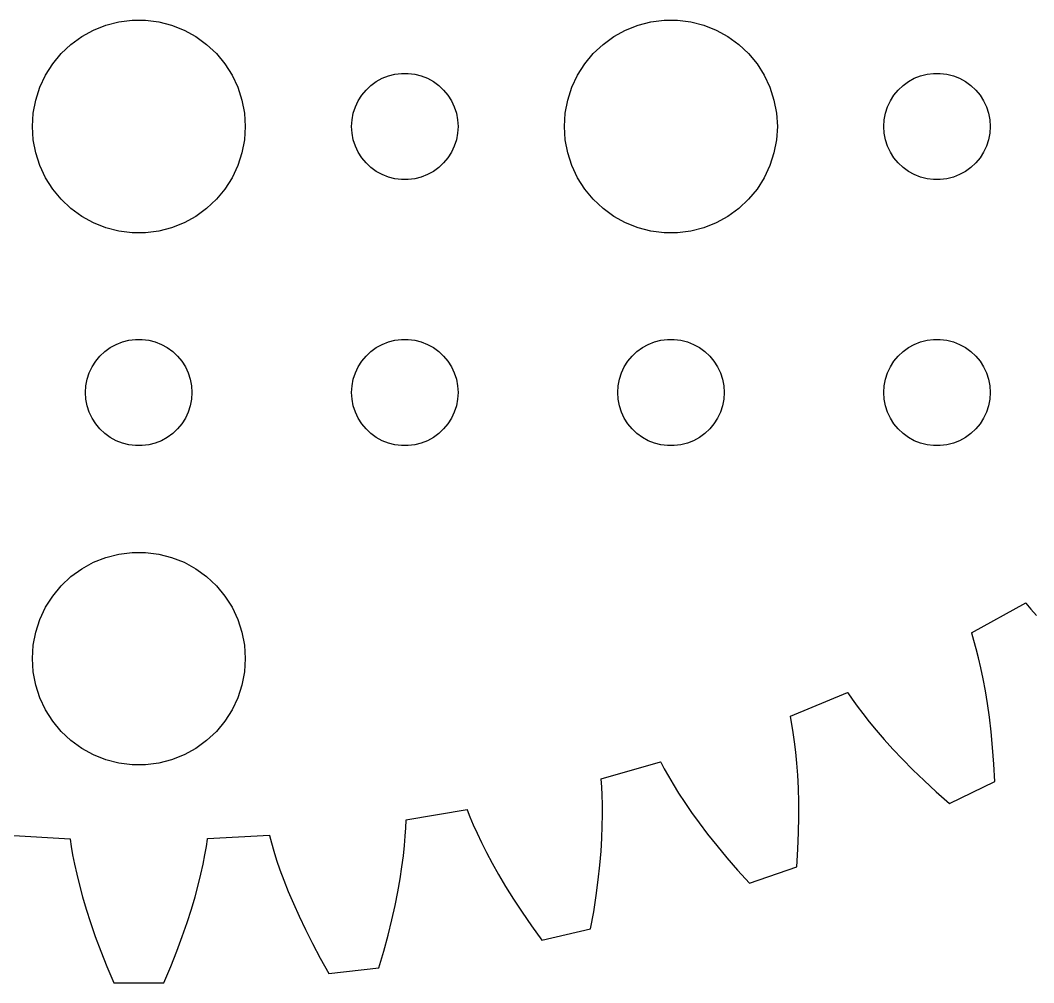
# Model space of a CAD drawing. Header units: metres. Extents: x -54 to 54, y 56 to 164.
# Drawn here: x -3.34 to 25.23, y 55.86 to 82.99 of the extents above; entities that cross this region are included whole.
import ezdxf

# ---------------------------------------------------------------- set-up
doc = ezdxf.new("R2010")
doc.units = ezdxf.units.M

msp = doc.modelspace()

# ---------------------------------------------------------------- linework, layer by layer
for p, q in [((-1.27733, 82.7145), (-0.92705, 82.8532)), ((-0.92705, 82.8532), (-0.56213, 82.9469)), ((-0.56213, 82.9469), (-0.18837, 82.9941)), ((-0.18837, 82.9941), (0.18837, 82.9941)), ((0.18837, 82.9941), (0.56213, 82.9469)), ((0.56213, 82.9469), (0.92705, 82.8532)), ((0.92705, 82.8532), (1.27733, 82.7145)), ((13.7227, 82.7145), (14.0729, 82.8532)), ((14.0729, 82.8532), (14.4379, 82.9469)), ((14.4379, 82.9469), (14.8116, 82.9941)), ((14.8116, 82.9941), (15.1884, 82.9941)), ((15.1884, 82.9941), (15.5621, 82.9469)), ((15.5621, 82.9469), (15.927, 82.8532)), ((15.927, 82.8532), (16.2773, 82.7145)), ((-1.60747, 82.533), (-1.27733, 82.7145)), ((1.27733, 82.7145), (1.60747, 82.533)), ((13.3925, 82.533), (13.7227, 82.7145)), ((16.2773, 82.7145), (16.6075, 82.533)), ((-2.1869, 82.0536), (-1.91226, 82.3116)), ((-1.91226, 82.3116), (-1.60747, 82.533)), ((1.60747, 82.533), (1.91226, 82.3116)), ((1.91226, 82.3116), (2.1869, 82.0536)), ((12.8131, 82.0536), (13.0877, 82.3116)), ((13.0877, 82.3116), (13.3925, 82.533)), ((16.6075, 82.533), (16.9123, 82.3116)), ((16.9123, 82.3116), (17.1869, 82.0536)), ((-2.42705, 81.7634), (-2.1869, 82.0536)), ((2.1869, 82.0536), (2.42705, 81.7634)), ((12.5729, 81.7634), (12.8131, 82.0536)), ((17.1869, 82.0536), (17.427, 81.7634)), ((-2.62891, 81.4453), (-2.42705, 81.7634)), ((2.42705, 81.7634), (2.62891, 81.4453)), ((12.3711, 81.4453), (12.5729, 81.7634)), ((17.427, 81.7634), (17.6289, 81.4453)), ((-2.78932, 81.1044), (-2.62891, 81.4453)), ((2.62891, 81.4453), (2.78932, 81.1044)), ((6.86133, 81.3573), (7.03647, 81.4266)), ((7.03647, 81.4266), (7.21892, 81.4734)), ((7.21892, 81.4734), (7.40581, 81.497)), ((7.40581, 81.497), (7.59418, 81.497)), ((7.59418, 81.497), (7.78107, 81.4734)), ((7.78107, 81.4734), (7.96352, 81.4266)), ((7.96352, 81.4266), (8.13866, 81.3573)), ((12.2107, 81.1044), (12.3711, 81.4453)), ((17.6289, 81.4453), (17.7893, 81.1044)), ((21.8613, 81.3573), (22.0365, 81.4266)), ((22.0365, 81.4266), (22.2189, 81.4734)), ((22.2189, 81.4734), (22.4058, 81.497)), ((22.4058, 81.497), (22.5942, 81.497)), ((22.5942, 81.497), (22.7811, 81.4734)), ((22.7811, 81.4734), (22.9635, 81.4266)), ((22.9635, 81.4266), (23.1387, 81.3573)), ((6.40654, 81.0268), (6.54385, 81.1558)), ((6.54385, 81.1558), (6.69626, 81.2665)), ((6.69626, 81.2665), (6.86133, 81.3573)), ((8.13866, 81.3573), (8.30373, 81.2665)), ((8.30373, 81.2665), (8.45613, 81.1558)), ((8.45613, 81.1558), (8.59344, 81.0268)), ((21.4065, 81.0268), (21.5439, 81.1558)), ((21.5439, 81.1558), (21.6963, 81.2665)), ((21.6963, 81.2665), (21.8613, 81.3573)), ((23.1387, 81.3573), (23.3037, 81.2665)), ((23.3037, 81.2665), (23.4561, 81.1558)), ((23.4561, 81.1558), (23.5934, 81.0268)), ((-2.90575, 80.7461), (-2.78932, 81.1044)), ((2.78932, 81.1044), (2.90575, 80.7461)), ((6.18553, 80.7226), (6.28647, 80.8817)), ((6.28647, 80.8817), (6.40654, 81.0268)), ((8.59344, 81.0268), (8.71352, 80.8817)), ((8.71352, 80.8817), (8.81445, 80.7226)), ((12.0942, 80.7461), (12.2107, 81.1044)), ((17.7893, 81.1044), (17.9057, 80.7461)), ((21.1855, 80.7226), (21.2865, 80.8817)), ((21.2865, 80.8817), (21.4065, 81.0268)), ((23.5934, 81.0268), (23.7135, 80.8817)), ((23.7135, 80.8817), (23.8145, 80.7226)), ((-2.97633, 80.376), (-2.90575, 80.7461)), ((2.90575, 80.7461), (2.97633, 80.376)), ((6.10533, 80.5522), (6.18553, 80.7226)), ((8.81445, 80.7226), (8.89465, 80.5522)), ((12.0237, 80.376), (12.0942, 80.7461)), ((17.9057, 80.7461), (17.9763, 80.376)), ((21.1053, 80.5522), (21.1855, 80.7226)), ((23.8145, 80.7226), (23.8947, 80.5522)), ((-3, 80), (-2.97633, 80.376)), ((2.97633, 80.376), (3, 80)), ((6.01183, 80.188), (6.04712, 80.373)), ((6.04712, 80.373), (6.10533, 80.5522)), ((8.89465, 80.5522), (8.95287, 80.373)), ((8.95287, 80.373), (8.98816, 80.188)), ((12, 80), (12.0237, 80.376)), ((17.9763, 80.376), (18, 80)), ((21.0118, 80.188), (21.0471, 80.373)), ((21.0471, 80.373), (21.1053, 80.5522)), ((23.8947, 80.5522), (23.9529, 80.373)), ((23.9529, 80.373), (23.9882, 80.188)), ((-2.97633, 79.624), (-3, 80)), ((3, 80), (2.97633, 79.624)), ((6, 80), (6.01183, 80.188)), ((6.01183, 79.812), (6, 80)), ((8.98816, 80.188), (9, 80)), ((9, 80), (8.98816, 79.812)), ((12.0237, 79.624), (12, 80)), ((18, 80), (17.9763, 79.624)), ((21, 80), (21.0118, 80.188)), ((21.0118, 79.812), (21, 80)), ((23.9882, 80.188), (24, 80)), ((24, 80), (23.9882, 79.812)), ((6.04712, 79.627), (6.01183, 79.812)), ((8.98816, 79.812), (8.95287, 79.627)), ((21.0471, 79.627), (21.0118, 79.812)), ((23.9882, 79.812), (23.9529, 79.627)), ((-2.90575, 79.2539), (-2.97633, 79.624)), ((2.97633, 79.624), (2.90575, 79.2539)), ((6.10533, 79.4478), (6.04712, 79.627)), ((6.18553, 79.2774), (6.10533, 79.4478)), ((8.89465, 79.4478), (8.81445, 79.2774)), ((8.95287, 79.627), (8.89465, 79.4478)), ((12.0942, 79.2539), (12.0237, 79.624)), ((17.9763, 79.624), (17.9057, 79.2539)), ((21.1053, 79.4478), (21.0471, 79.627)), ((21.1855, 79.2774), (21.1053, 79.4478)), ((23.8947, 79.4478), (23.8145, 79.2774)), ((23.9529, 79.627), (23.8947, 79.4478)), ((-2.78932, 78.8956), (-2.90575, 79.2539)), ((2.90575, 79.2539), (2.78932, 78.8956)), ((6.28647, 79.1183), (6.18553, 79.2774)), ((8.81445, 79.2774), (8.71352, 79.1183)), ((12.2107, 78.8956), (12.0942, 79.2539)), ((17.9057, 79.2539), (17.7893, 78.8956)), ((21.2865, 79.1183), (21.1855, 79.2774)), ((23.8145, 79.2774), (23.7135, 79.1183)), ((-2.62891, 78.5547), (-2.78932, 78.8956)), ((2.78932, 78.8956), (2.62891, 78.5547)), ((6.40654, 78.9732), (6.28647, 79.1183)), ((6.54385, 78.8442), (6.40654, 78.9732)), ((8.59344, 78.9732), (8.45613, 78.8442)), ((8.71352, 79.1183), (8.59344, 78.9732)), ((12.3711, 78.5547), (12.2107, 78.8956)), ((17.7893, 78.8956), (17.6289, 78.5547)), ((21.4065, 78.9732), (21.2865, 79.1183)), ((21.5439, 78.8442), (21.4065, 78.9732)), ((23.5934, 78.9732), (23.4561, 78.8442)), ((23.7135, 79.1183), (23.5934, 78.9732)), ((6.69626, 78.7335), (6.54385, 78.8442)), ((6.86133, 78.6428), (6.69626, 78.7335)), ((7.03647, 78.5734), (6.86133, 78.6428)), ((7.21892, 78.5266), (7.03647, 78.5734)), ((7.96352, 78.5734), (7.78107, 78.5266)), ((8.13866, 78.6428), (7.96352, 78.5734)), ((8.30373, 78.7335), (8.13866, 78.6428)), ((8.45613, 78.8442), (8.30373, 78.7335)), ((21.6963, 78.7335), (21.5439, 78.8442)), ((21.8613, 78.6428), (21.6963, 78.7335)), ((22.0365, 78.5734), (21.8613, 78.6428)), ((22.2189, 78.5266), (22.0365, 78.5734)), ((22.9635, 78.5734), (22.7811, 78.5266)), ((23.1387, 78.6428), (22.9635, 78.5734)), ((23.3037, 78.7335), (23.1387, 78.6428)), ((23.4561, 78.8442), (23.3037, 78.7335)), ((-2.42705, 78.2366), (-2.62891, 78.5547)), ((2.62891, 78.5547), (2.42705, 78.2366)), ((7.40581, 78.503), (7.21892, 78.5266)), ((7.59418, 78.503), (7.40581, 78.503)), ((7.78107, 78.5266), (7.59418, 78.503)), ((12.5729, 78.2366), (12.3711, 78.5547)), ((17.6289, 78.5547), (17.427, 78.2366)), ((22.4058, 78.503), (22.2189, 78.5266)), ((22.5942, 78.503), (22.4058, 78.503)), ((22.7811, 78.5266), (22.5942, 78.503)), ((-2.1869, 77.9464), (-2.42705, 78.2366)), ((2.42705, 78.2366), (2.1869, 77.9464)), ((12.8131, 77.9464), (12.5729, 78.2366)), ((17.427, 78.2366), (17.1869, 77.9464)), ((-1.91226, 77.6885), (-2.1869, 77.9464)), ((2.1869, 77.9464), (1.91226, 77.6885)), ((13.0877, 77.6885), (12.8131, 77.9464)), ((17.1869, 77.9464), (16.9123, 77.6885)), ((-1.60747, 77.467), (-1.91226, 77.6885)), ((-1.27733, 77.2855), (-1.60747, 77.467)), ((1.60747, 77.467), (1.27733, 77.2855)), ((1.91226, 77.6885), (1.60747, 77.467)), ((13.3925, 77.467), (13.0877, 77.6885)), ((13.7227, 77.2855), (13.3925, 77.467)), ((16.6075, 77.467), (16.2773, 77.2855)), ((16.9123, 77.6885), (16.6075, 77.467)), ((-0.92705, 77.1468), (-1.27733, 77.2855)), ((-0.56213, 77.0531), (-0.92705, 77.1468)), ((0.92705, 77.1468), (0.56213, 77.0531)), ((1.27733, 77.2855), (0.92705, 77.1468)), ((14.0729, 77.1468), (13.7227, 77.2855)), ((14.4379, 77.0531), (14.0729, 77.1468)), ((15.927, 77.1468), (15.5621, 77.0531)), ((16.2773, 77.2855), (15.927, 77.1468)), ((-0.18837, 77.0059), (-0.56213, 77.0531)), ((0.18837, 77.0059), (-0.18837, 77.0059)), ((0.56213, 77.0531), (0.18837, 77.0059)), ((14.8116, 77.0059), (14.4379, 77.0531)), ((15.1884, 77.0059), (14.8116, 77.0059)), ((15.5621, 77.0531), (15.1884, 77.0059)), ((-0.28107, 73.9734), (-0.09418, 73.997)), ((-0.09418, 73.997), (0.09418, 73.997)), ((0.09418, 73.997), (0.28107, 73.9734)), ((7.21892, 73.9734), (7.40581, 73.997)), ((7.40581, 73.997), (7.59418, 73.997)), ((7.59418, 73.997), (7.78107, 73.9734)), ((14.7189, 73.9734), (14.9058, 73.997)), ((14.9058, 73.997), (15.0942, 73.997)), ((15.0942, 73.997), (15.2811, 73.9734)), ((22.2189, 73.9734), (22.4058, 73.997)), ((22.4058, 73.997), (22.5942, 73.997)), ((22.5942, 73.997), (22.7811, 73.9734)), ((-0.95613, 73.6558), (-0.80373, 73.7665)), ((-0.80373, 73.7665), (-0.63866, 73.8572)), ((-0.63866, 73.8572), (-0.46352, 73.9266)), ((-0.46352, 73.9266), (-0.28107, 73.9734)), ((0.28107, 73.9734), (0.46352, 73.9266)), ((0.46352, 73.9266), (0.63866, 73.8572)), ((0.63866, 73.8572), (0.80373, 73.7665)), ((0.80373, 73.7665), (0.95613, 73.6558)), ((6.54385, 73.6558), (6.69626, 73.7665)), ((6.69626, 73.7665), (6.86133, 73.8572)), ((6.86133, 73.8572), (7.03647, 73.9266)), ((7.03647, 73.9266), (7.21892, 73.9734)), ((7.78107, 73.9734), (7.96352, 73.9266)), ((7.96352, 73.9266), (8.13866, 73.8572)), ((8.13866, 73.8572), (8.30373, 73.7665)), ((8.30373, 73.7665), (8.45613, 73.6558)), ((14.0439, 73.6558), (14.1963, 73.7665)), ((14.1963, 73.7665), (14.3613, 73.8572)), ((14.3613, 73.8572), (14.5365, 73.9266)), ((14.5365, 73.9266), (14.7189, 73.9734)), ((15.2811, 73.9734), (15.4635, 73.9266)), ((15.4635, 73.9266), (15.6387, 73.8572)), ((15.6387, 73.8572), (15.8037, 73.7665)), ((15.8037, 73.7665), (15.9561, 73.6558)), ((21.5439, 73.6558), (21.6963, 73.7665)), ((21.6963, 73.7665), (21.8613, 73.8572)), ((21.8613, 73.8572), (22.0365, 73.9266)), ((22.0365, 73.9266), (22.2189, 73.9734)), ((22.7811, 73.9734), (22.9635, 73.9266)), ((22.9635, 73.9266), (23.1387, 73.8572)), ((23.1387, 73.8572), (23.3037, 73.7665)), ((23.3037, 73.7665), (23.4561, 73.6558)), ((-1.21352, 73.3817), (-1.09344, 73.5268)), ((-1.09344, 73.5268), (-0.95613, 73.6558)), ((0.95613, 73.6558), (1.09344, 73.5268)), ((1.09344, 73.5268), (1.21352, 73.3817)), ((6.28647, 73.3817), (6.40654, 73.5268)), ((6.40654, 73.5268), (6.54385, 73.6558)), ((8.45613, 73.6558), (8.59344, 73.5268)), ((8.59344, 73.5268), (8.71352, 73.3817)), ((13.7865, 73.3817), (13.9065, 73.5268)), ((13.9065, 73.5268), (14.0439, 73.6558)), ((15.9561, 73.6558), (16.0934, 73.5268)), ((16.0934, 73.5268), (16.2135, 73.3817)), ((21.2865, 73.3817), (21.4065, 73.5268)), ((21.4065, 73.5268), (21.5439, 73.6558)), ((23.4561, 73.6558), (23.5934, 73.5268)), ((23.5934, 73.5268), (23.7135, 73.3817)), ((-1.39465, 73.0522), (-1.31445, 73.2226)), ((-1.31445, 73.2226), (-1.21352, 73.3817)), ((1.21352, 73.3817), (1.31445, 73.2226)), ((1.31445, 73.2226), (1.39465, 73.0522)), ((6.10533, 73.0522), (6.18553, 73.2226)), ((6.18553, 73.2226), (6.28647, 73.3817)), ((8.71352, 73.3817), (8.81445, 73.2226)), ((8.81445, 73.2226), (8.89465, 73.0522)), ((13.6053, 73.0522), (13.6855, 73.2226)), ((13.6855, 73.2226), (13.7865, 73.3817)), ((16.2135, 73.3817), (16.3145, 73.2226)), ((16.3145, 73.2226), (16.3947, 73.0522)), ((21.1053, 73.0522), (21.1855, 73.2226)), ((21.1855, 73.2226), (21.2865, 73.3817)), ((23.7135, 73.3817), (23.8145, 73.2226)), ((23.8145, 73.2226), (23.8947, 73.0522)), ((-1.48816, 72.688), (-1.45287, 72.873)), ((-1.45287, 72.873), (-1.39465, 73.0522)), ((1.39465, 73.0522), (1.45287, 72.873)), ((1.45287, 72.873), (1.48816, 72.688)), ((6.01183, 72.688), (6.04712, 72.873)), ((6.04712, 72.873), (6.10533, 73.0522)), ((8.89465, 73.0522), (8.95287, 72.873)), ((8.95287, 72.873), (8.98816, 72.688)), ((13.5118, 72.688), (13.5471, 72.873)), ((13.5471, 72.873), (13.6053, 73.0522)), ((16.3947, 73.0522), (16.4529, 72.873)), ((16.4529, 72.873), (16.4882, 72.688)), ((21.0118, 72.688), (21.0471, 72.873)), ((21.0471, 72.873), (21.1053, 73.0522)), ((23.8947, 73.0522), (23.9529, 72.873)), ((23.9529, 72.873), (23.9882, 72.688)), ((-1.5, 72.5), (-1.48816, 72.688)), ((1.48816, 72.688), (1.5, 72.5)), ((6, 72.5), (6.01183, 72.688)), ((8.98816, 72.688), (9, 72.5)), ((13.5, 72.5), (13.5118, 72.688)), ((16.4882, 72.688), (16.5, 72.5)), ((21, 72.5), (21.0118, 72.688)), ((23.9882, 72.688), (24, 72.5)), ((-1.48816, 72.312), (-1.5, 72.5)), ((-1.45287, 72.127), (-1.48816, 72.312)), ((1.48816, 72.312), (1.45287, 72.127)), ((1.5, 72.5), (1.48816, 72.312)), ((6.01183, 72.312), (6, 72.5)), ((6.04712, 72.127), (6.01183, 72.312)), ((8.98816, 72.312), (8.95287, 72.127)), ((9, 72.5), (8.98816, 72.312)), ((13.5118, 72.312), (13.5, 72.5)), ((13.5471, 72.127), (13.5118, 72.312)), ((16.4882, 72.312), (16.4529, 72.127)), ((16.5, 72.5), (16.4882, 72.312)), ((21.0118, 72.312), (21, 72.5)), ((21.0471, 72.127), (21.0118, 72.312)), ((23.9882, 72.312), (23.9529, 72.127)), ((24, 72.5), (23.9882, 72.312)), ((-1.39465, 71.9478), (-1.45287, 72.127)), ((1.45287, 72.127), (1.39465, 71.9478)), ((6.10533, 71.9478), (6.04712, 72.127)), ((8.95287, 72.127), (8.89465, 71.9478)), ((13.6053, 71.9478), (13.5471, 72.127)), ((16.4529, 72.127), (16.3947, 71.9478)), ((21.1053, 71.9478), (21.0471, 72.127)), ((23.9529, 72.127), (23.8947, 71.9478)), ((-1.31445, 71.7774), (-1.39465, 71.9478)), ((-1.21352, 71.6183), (-1.31445, 71.7774)), ((1.31445, 71.7774), (1.21352, 71.6183)), ((1.39465, 71.9478), (1.31445, 71.7774)), ((6.18553, 71.7774), (6.10533, 71.9478)), ((6.28647, 71.6183), (6.18553, 71.7774)), ((8.81445, 71.7774), (8.71352, 71.6183)), ((8.89465, 71.9478), (8.81445, 71.7774)), ((13.6855, 71.7774), (13.6053, 71.9478)), ((13.7865, 71.6183), (13.6855, 71.7774)), ((16.3145, 71.7774), (16.2135, 71.6183)), ((16.3947, 71.9478), (16.3145, 71.7774)), ((21.1855, 71.7774), (21.1053, 71.9478)), ((21.2865, 71.6183), (21.1855, 71.7774)), ((23.8145, 71.7774), (23.7135, 71.6183)), ((23.8947, 71.9478), (23.8145, 71.7774)), ((-1.09344, 71.4732), (-1.21352, 71.6183)), ((-0.95613, 71.3442), (-1.09344, 71.4732)), ((1.09344, 71.4732), (0.95613, 71.3442)), ((1.21352, 71.6183), (1.09344, 71.4732)), ((6.40654, 71.4732), (6.28647, 71.6183)), ((6.54385, 71.3442), (6.40654, 71.4732)), ((8.59344, 71.4732), (8.45613, 71.3442)), ((8.71352, 71.6183), (8.59344, 71.4732)), ((13.9065, 71.4732), (13.7865, 71.6183)), ((14.0439, 71.3442), (13.9065, 71.4732)), ((16.0934, 71.4732), (15.9561, 71.3442)), ((16.2135, 71.6183), (16.0934, 71.4732)), ((21.4065, 71.4732), (21.2865, 71.6183)), ((21.5439, 71.3442), (21.4065, 71.4732)), ((23.5934, 71.4732), (23.4561, 71.3442)), ((23.7135, 71.6183), (23.5934, 71.4732)), ((-0.80373, 71.2335), (-0.95613, 71.3442)), ((-0.63866, 71.1428), (-0.80373, 71.2335)), ((-0.46352, 71.0734), (-0.63866, 71.1428)), ((0.63866, 71.1428), (0.46352, 71.0734)), ((0.80373, 71.2335), (0.63866, 71.1428)), ((0.95613, 71.3442), (0.80373, 71.2335)), ((6.69626, 71.2335), (6.54385, 71.3442)), ((6.86133, 71.1428), (6.69626, 71.2335)), ((7.03647, 71.0734), (6.86133, 71.1428)), ((8.13866, 71.1428), (7.96352, 71.0734)), ((8.30373, 71.2335), (8.13866, 71.1428)), ((8.45613, 71.3442), (8.30373, 71.2335)), ((14.1963, 71.2335), (14.0439, 71.3442)), ((14.3613, 71.1428), (14.1963, 71.2335)), ((14.5365, 71.0734), (14.3613, 71.1428)), ((15.6387, 71.1428), (15.4635, 71.0734)), ((15.8037, 71.2335), (15.6387, 71.1428)), ((15.9561, 71.3442), (15.8037, 71.2335)), ((21.6963, 71.2335), (21.5439, 71.3442)), ((21.8613, 71.1428), (21.6963, 71.2335)), ((22.0365, 71.0734), (21.8613, 71.1428)), ((23.1387, 71.1428), (22.9635, 71.0734)), ((23.3037, 71.2335), (23.1387, 71.1428)), ((23.4561, 71.3442), (23.3037, 71.2335)), ((-0.28107, 71.0266), (-0.46352, 71.0734)), ((-0.09418, 71.003), (-0.28107, 71.0266)), ((0.09418, 71.003), (-0.09418, 71.003)), ((0.28107, 71.0266), (0.09418, 71.003)), ((0.46352, 71.0734), (0.28107, 71.0266)), ((7.21892, 71.0266), (7.03647, 71.0734)), ((7.40581, 71.003), (7.21892, 71.0266)), ((7.59418, 71.003), (7.40581, 71.003)), ((7.78107, 71.0266), (7.59418, 71.003)), ((7.96352, 71.0734), (7.78107, 71.0266)), ((14.7189, 71.0266), (14.5365, 71.0734)), ((14.9058, 71.003), (14.7189, 71.0266)), ((15.0942, 71.003), (14.9058, 71.003)), ((15.2811, 71.0266), (15.0942, 71.003)), ((15.4635, 71.0734), (15.2811, 71.0266)), ((22.2189, 71.0266), (22.0365, 71.0734)), ((22.4058, 71.003), (22.2189, 71.0266)), ((22.5942, 71.003), (22.4058, 71.003)), ((22.7811, 71.0266), (22.5942, 71.003)), ((22.9635, 71.0734), (22.7811, 71.0266)), ((-0.56213, 67.9469), (-0.18837, 67.9941)), ((-0.18837, 67.9941), (0.18837, 67.9941)), ((0.18837, 67.9941), (0.56213, 67.9469)), ((-1.60747, 67.533), (-1.27733, 67.7145)), ((-1.27733, 67.7145), (-0.92705, 67.8532)), ((-0.92705, 67.8532), (-0.56213, 67.9469)), ((0.56213, 67.9469), (0.92705, 67.8532)), ((0.92705, 67.8532), (1.27733, 67.7145)), ((1.27733, 67.7145), (1.60747, 67.533)), ((-1.91226, 67.3115), (-1.60747, 67.533)), ((1.60747, 67.533), (1.91226, 67.3115)), ((-2.1869, 67.0536), (-1.91226, 67.3115)), ((1.91226, 67.3115), (2.1869, 67.0536)), ((-2.42705, 66.7634), (-2.1869, 67.0536)), ((2.1869, 67.0536), (2.42705, 66.7634)), ((-2.62891, 66.4453), (-2.42705, 66.7634)), ((2.42705, 66.7634), (2.62891, 66.4453)), ((23.4716, 65.726), (25.0023, 66.5672)), ((25.0023, 66.5672), (25.0072, 66.5586)), ((-2.78932, 66.1044), (-2.62891, 66.4453)), ((2.62891, 66.4453), (2.78932, 66.1044)), ((25.0072, 66.5586), (25.147, 66.3966)), ((25.147, 66.3966), (25.3075, 66.2189)), ((-2.90575, 65.7461), (-2.78932, 66.1044)), ((2.78932, 66.1044), (2.90575, 65.7461)), ((-2.97633, 65.376), (-2.90575, 65.7461)), ((2.90575, 65.7461), (2.97633, 65.376)), ((23.4782, 65.7136), (23.4716, 65.726)), ((23.541, 65.509), (23.4782, 65.7136)), ((23.6061, 65.2786), (23.541, 65.509)), ((-3, 65), (-2.97633, 65.376)), ((2.97633, 65.376), (3, 65)), ((23.6723, 65.0222), (23.6061, 65.2786)), ((-2.97633, 64.624), (-3, 65)), ((3, 65), (2.97633, 64.624)), ((23.7385, 64.7396), (23.6723, 65.0222)), ((-2.90575, 64.2539), (-2.97633, 64.624)), ((2.97633, 64.624), (2.90575, 64.2539)), ((23.8034, 64.4307), (23.7385, 64.7396)), ((23.866, 64.0955), (23.8034, 64.4307)), ((-2.78932, 63.8956), (-2.90575, 64.2539)), ((2.90575, 64.2539), (2.78932, 63.8956)), ((18.3669, 63.3764), (19.9822, 64.0409)), ((19.9822, 64.0409), (19.9861, 64.0319)), ((19.9861, 64.0319), (20.1069, 63.8552)), ((23.9251, 63.7339), (23.866, 64.0955)), ((-2.62891, 63.5547), (-2.78932, 63.8956)), ((2.78932, 63.8956), (2.62891, 63.5547)), ((20.1069, 63.8552), (20.2464, 63.6607)), ((23.9795, 63.3458), (23.9251, 63.7339)), ((-2.42705, 63.2366), (-2.62891, 63.5547)), ((2.62891, 63.5547), (2.42705, 63.2366)), ((20.2464, 63.6607), (20.4056, 63.449)), ((20.4056, 63.449), (20.5853, 63.2211)), ((-2.1869, 62.9464), (-2.42705, 63.2366)), ((2.42705, 63.2366), (2.1869, 62.9464)), ((18.3721, 63.3633), (18.3669, 63.3764)), ((18.4116, 63.153), (18.3721, 63.3633)), ((18.4505, 62.9167), (18.4116, 63.153)), ((20.5853, 63.2211), (20.7863, 62.9778)), ((24.028, 62.9314), (23.9795, 63.3458)), ((-1.91226, 62.6885), (-2.1869, 62.9464)), ((2.1869, 62.9464), (1.91226, 62.6885)), ((18.4875, 62.6545), (18.4505, 62.9167)), ((20.7863, 62.9778), (21.0093, 62.7198)), ((24.0695, 62.4907), (24.028, 62.9314)), ((-1.60747, 62.467), (-1.91226, 62.6885)), ((1.91226, 62.6885), (1.60747, 62.467)), ((18.5217, 62.3663), (18.4875, 62.6545)), ((21.0093, 62.7198), (21.2552, 62.4481)), ((-1.27733, 62.2855), (-1.60747, 62.467)), ((-0.92705, 62.1468), (-1.27733, 62.2855)), ((1.27733, 62.2855), (0.92705, 62.1468)), ((1.60747, 62.467), (1.27733, 62.2855)), ((18.5516, 62.0521), (18.5217, 62.3663)), ((21.2552, 62.4481), (21.5247, 62.1637)), ((24.1028, 62.0238), (24.0695, 62.4907)), ((-0.56213, 62.0531), (-0.92705, 62.1468)), ((-0.18837, 62.0059), (-0.56213, 62.0531)), ((0.18837, 62.0059), (-0.18837, 62.0059)), ((0.56213, 62.0531), (0.18837, 62.0059)), ((0.92705, 62.1468), (0.56213, 62.0531)), ((13.0312, 61.6131), (14.7107, 62.0926)), ((14.7107, 62.0926), (14.7136, 62.0832)), ((14.7136, 62.0832), (14.8139, 61.8941)), ((18.5763, 61.712), (18.5516, 62.0521)), ((21.5247, 62.1637), (21.8185, 61.8673)), ((24.1267, 61.5309), (24.1028, 62.0238)), ((14.8139, 61.8941), (14.9308, 61.6852)), ((18.5945, 61.346), (18.5763, 61.712)), ((21.8185, 61.8673), (22.1372, 61.5601)), ((13.0349, 61.5995), (13.0312, 61.6131)), ((13.0506, 61.3861), (13.0349, 61.5995)), ((14.9308, 61.6852), (15.0652, 61.457)), ((15.0652, 61.457), (15.2183, 61.2104)), ((22.1372, 61.5601), (22.4815, 61.243)), ((22.8519, 60.917), (24.1267, 61.5309)), ((13.0628, 61.147), (13.0506, 61.3861)), ((13.0703, 60.8823), (13.0628, 61.147)), ((15.2183, 61.2104), (15.3908, 60.9461)), ((18.6051, 60.9543), (18.5945, 61.346)), ((22.4815, 61.243), (22.8519, 60.917)), ((13.0719, 60.5921), (13.0703, 60.8823)), ((15.3908, 60.9461), (15.5835, 60.6648)), ((18.6069, 60.537), (18.6051, 60.9543)), ((7.53168, 60.4583), (9.25433, 60.7468)), ((9.25433, 60.7468), (9.25615, 60.7371)), ((9.25615, 60.7371), (9.33456, 60.5379)), ((13.0665, 60.2765), (13.0719, 60.5921)), ((15.5835, 60.6648), (15.7975, 60.3673)), ((7.52553, 60.2306), (7.53378, 60.4444)), ((7.53378, 60.4444), (7.53168, 60.4583)), ((9.33456, 60.5379), (9.42732, 60.3172)), ((9.42732, 60.3172), (9.53543, 60.0755)), ((15.7975, 60.3673), (16.0334, 60.0544)), ((18.5988, 60.0945), (18.6069, 60.537)), ((-3.6812, 60.0244), (-1.93758, 59.9224)), ((1.93741, 59.9265), (3.6815, 60.0203)), ((3.6815, 60.0203), (3.68224, 60.0105)), ((3.68224, 60.0105), (3.73788, 59.8038)), ((7.51086, 59.9916), (7.52553, 60.2306)), ((9.53543, 60.0755), (9.6599, 59.8133)), ((13.0529, 59.9357), (13.0665, 60.2765)), ((16.0334, 60.0544), (16.2922, 59.7271)), ((18.5796, 59.6268), (18.5988, 60.0945)), ((-1.93758, 59.9224), (-1.93796, 59.9125)), ((-1.93796, 59.9125), (-1.90581, 59.7009)), ((1.90581, 59.7009), (1.93796, 59.9125)), ((1.93796, 59.9125), (1.93741, 59.9265)), ((3.73788, 59.8038), (3.80534, 59.5741)), ((7.45778, 59.4392), (7.48868, 59.7277)), ((7.48868, 59.7277), (7.51086, 59.9916)), ((9.6599, 59.8133), (9.80168, 59.5313)), ((13.0301, 59.57), (13.0529, 59.9357)), ((16.2922, 59.7271), (16.5744, 59.3861)), ((-1.90581, 59.7009), (-1.86449, 59.4651)), ((-1.86449, 59.4651), (-1.81288, 59.2054)), ((1.81288, 59.2054), (1.86449, 59.4651)), ((1.86449, 59.4651), (1.90581, 59.7009)), ((3.80534, 59.5741), (3.88571, 59.3218)), ((7.41708, 59.1262), (7.45778, 59.4392)), ((9.80168, 59.5313), (9.96176, 59.2302)), ((12.9967, 59.1796), (13.0301, 59.57)), ((18.5482, 59.1343), (18.5796, 59.6268)), ((-1.81288, 59.2054), (-1.74988, 58.9221)), ((1.74988, 58.9221), (1.81288, 59.2054)), ((3.88571, 59.3218), (3.98003, 59.0473)), ((9.96176, 59.2302), (10.1411, 58.9106)), ((12.9518, 58.7648), (12.9967, 59.1796)), ((16.5744, 59.3861), (16.8811, 59.0324)), ((-1.74988, 58.9221), (-1.67439, 58.6156)), ((1.67439, 58.6156), (1.74988, 58.9221)), ((3.98003, 59.0473), (4.08936, 58.7512)), ((7.36545, 58.7891), (7.41708, 59.1262)), ((10.1411, 58.9106), (10.3405, 58.5733)), ((16.8811, 59.0324), (17.2127, 58.667)), ((17.2127, 58.667), (18.5482, 59.1343)), ((-1.67439, 58.6156), (-1.58534, 58.2864)), ((1.58534, 58.2864), (1.67439, 58.6156)), ((4.08936, 58.7512), (4.21471, 58.4341)), ((7.30177, 58.4282), (7.36545, 58.7891)), ((10.3405, 58.5733), (10.5609, 58.2191)), ((12.8942, 58.3259), (12.9518, 58.7648)), ((-1.58534, 58.2864), (-1.48166, 57.9349)), ((1.48166, 57.9349), (1.58534, 58.2864)), ((4.21471, 58.4341), (4.35709, 58.0964)), ((7.22493, 58.0439), (7.30177, 58.4282)), ((12.8228, 57.8633), (12.8942, 58.3259)), ((4.35709, 58.0964), (4.51752, 57.7389)), ((7.13385, 57.6368), (7.22493, 58.0439)), ((10.5609, 58.2191), (10.8033, 57.8486)), ((-1.48166, 57.9349), (-1.36227, 57.5617)), ((1.36227, 57.5617), (1.48166, 57.9349)), ((4.51752, 57.7389), (4.69691, 57.3622)), ((10.8033, 57.8486), (11.0684, 57.4628)), ((12.7364, 57.3774), (12.8228, 57.8633)), ((-1.36227, 57.5617), (-1.22618, 57.1673)), ((1.22618, 57.1673), (1.36227, 57.5617)), ((7.02747, 57.2071), (7.13385, 57.6368)), ((11.0684, 57.4628), (11.357, 57.0626)), ((-1.22618, 57.1673), (-1.07236, 56.7522)), ((1.07236, 56.7522), (1.22618, 57.1673)), ((4.69691, 57.3622), (4.89624, 56.9669)), ((6.90468, 56.7554), (7.02747, 57.2071)), ((11.357, 57.0626), (12.7364, 57.3774)), ((4.89624, 56.9669), (5.11647, 56.5539)), ((-1.07236, 56.7522), (-0.89977, 56.3171)), ((0.89977, 56.3171), (1.07236, 56.7522)), ((6.76447, 56.2823), (6.90468, 56.7554)), ((-0.89977, 56.3171), (-0.70746, 55.8626)), ((0.70746, 55.8626), (0.89977, 56.3171)), ((5.11647, 56.5539), (5.35844, 56.1238)), ((5.35844, 56.1238), (6.76447, 56.2823)), ((-0.70746, 55.8626), (0.70746, 55.8626))]:
    msp.add_line(p, q)

doc.saveas('drawing.dxf')
